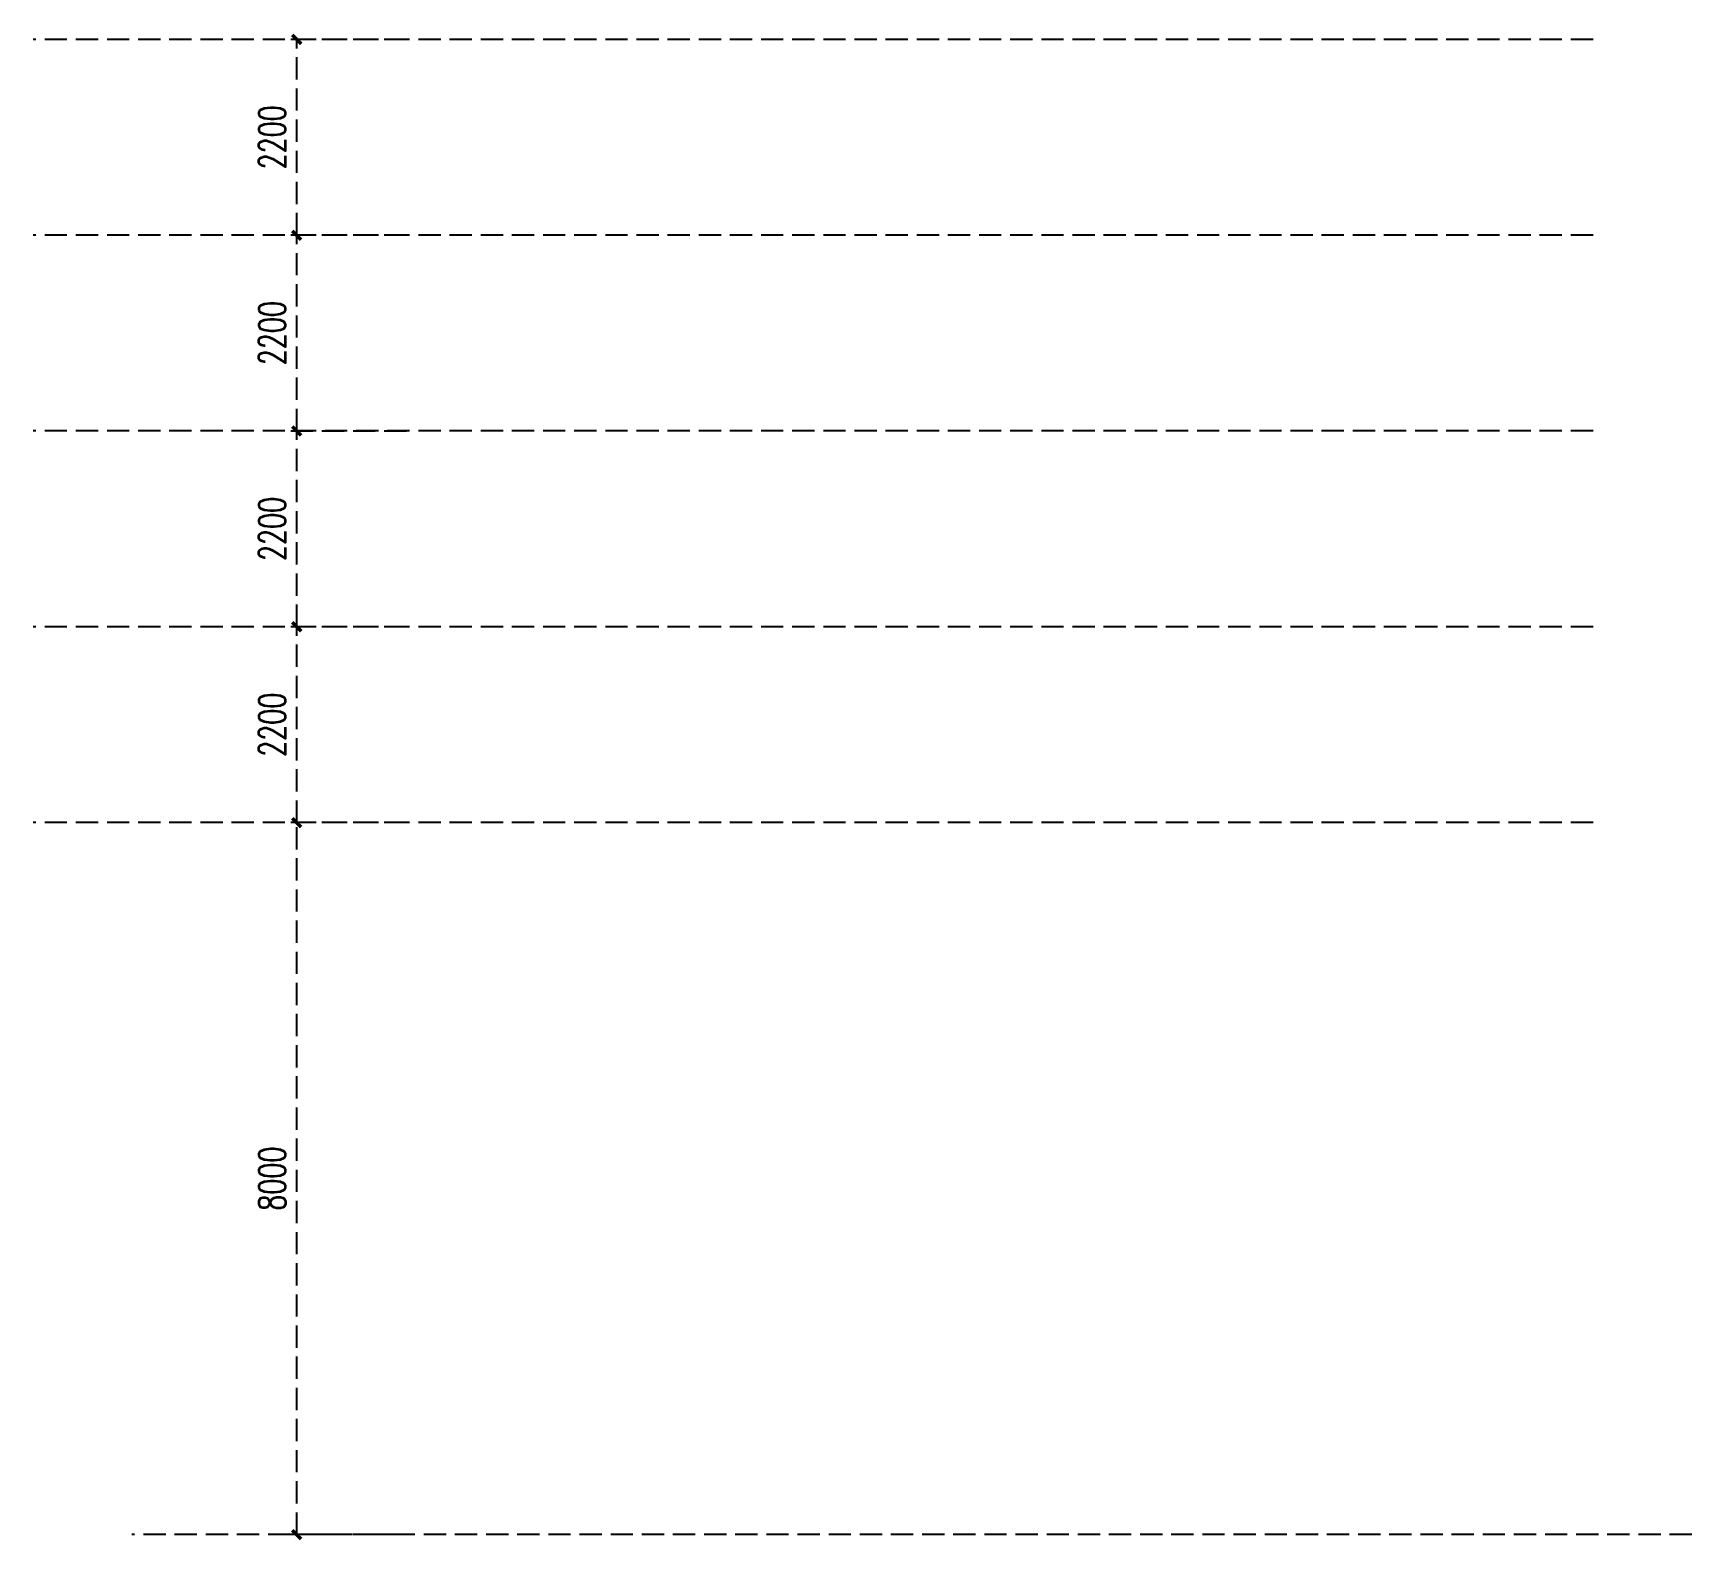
# Model space of a CAD drawing. Extents: x -1899985 to -450366, y 556196 to 2151267.
# Drawn here: x -1197451 to -1178811, y 568187 to 585127 of the extents above; entities that cross this region are included whole.
import ezdxf

# ---------------------------------------------------------------- set-up
doc = ezdxf.new("R2010")
doc.units = 0
doc.header["$LTSCALE"] = 1000
doc.header["$MEASUREMENT"] = 0
doc.linetypes.add('DASH', pattern=[0.35, 0.25, -0.1])
doc.layers.get('Defpoints').update_dxf_attribs({"color": 210})
doc.layers.add('A-AXIS-D', color=1, linetype='Continuous')
doc.layers.add('A-LIN-V', color=9, linetype='Continuous')
doc.styles.add('_TCH_DIM_T3', font='SIMPLEX', dxfattribs={"width": 0.705882, "bigfont": 'GBCBIG'})
doc.dimstyles.new('_TCH_ARCH&&100', dxfattribs={"dimtxt": 297.5, "dimasz": 100, "dimexe": 100, "dimexo": 100, "dimgap": 126.25, "dimtad": 1, "dimdec": 0, "dimzin": 0, "dimdsep": 46, "dimtxsty": '_TCH_DIM_T3', "dimblk": 'ARCHTICK', "dimcen": 0.09, "dimclrt": 7, "dimazin": 2, "dimtfac": 1, "dimtdec": 0, "dimtix": 1, "dimtmove": 2, "dimatfit": 3, "dimfxl": 0, "dimtolj": 1, "dimtzin": 0, "dimarcsym": 0})

# ---------------------------------------------------------------- blocks, each defined once
blk = doc.blocks.new('_ArchTick')
at = {"color": 0, "linetype": 'ByBlock', "const_width": 0.4}
blk.add_lwpolyline([(-0.5, -0.5), (0.5, 0.5)], dxfattribs=at)
blk = doc.blocks.new('*D513')
at = {"layer": 'A-AXIS-D', "color": 0, "linetype": 'DASH', "lineweight": -2}
for p, q in [((-1196956, 576257), (-1198289, 576257)), ((-1198189, 568257), (-1198189, 576257)), ((-1196956, 568257), (-1198289, 568257))]:
    blk.add_line(p, q, dxfattribs=at)
at = {"layer": 'Defpoints', "color": 0, "linetype": 'DASH'}
for p in [(-1198189, 576257), (-1196856, 576257), (-1196856, 568257)]:
    blk.add_point(p, dxfattribs=at)
at = {"layer": 'A-AXIS-D', "color": 0, "linetype": 'DASH', "lineweight": -2, "xscale": 100, "yscale": 100, "zscale": 100}
for p, rotation in [((-1198189, 576257), 90), ((-1198189, 568257), 270)]:
    blk.add_blockref('_ArchTick', p, dxfattribs=dict(at, rotation=rotation))
at = {"layer": 'A-AXIS-D', "color": 7, "linetype": 'DASH', "insert": (-1198464, 572257), "char_height": 297.5, "attachment_point": 5, "rotation": 90, "style": '_TCH_DIM_T3'}
blk.add_mtext('\\A1;8000', dxfattribs=at)
blk = doc.blocks.new('*D514')
at = {"layer": 'A-AXIS-D', "color": 0, "linetype": 'DASH', "lineweight": -2}
for p, q in [((-1196956, 578457), (-1198289, 578457)), ((-1198189, 576257), (-1198189, 578457)), ((-1196956, 576257), (-1198289, 576257))]:
    blk.add_line(p, q, dxfattribs=at)
at = {"layer": 'Defpoints', "color": 0, "linetype": 'DASH'}
for p in [(-1198189, 578457), (-1196856, 578457), (-1196856, 576257)]:
    blk.add_point(p, dxfattribs=at)
at = {"layer": 'A-AXIS-D', "color": 0, "linetype": 'DASH', "lineweight": -2, "xscale": 100, "yscale": 100, "zscale": 100}
for p, rotation in [((-1198189, 578457), 90), ((-1198189, 576257), 270)]:
    blk.add_blockref('_ArchTick', p, dxfattribs=dict(at, rotation=rotation))
at = {"layer": 'A-AXIS-D', "color": 7, "linetype": 'DASH', "insert": (-1198464, 577357), "char_height": 297.5, "attachment_point": 5, "rotation": 90, "style": '_TCH_DIM_T3'}
blk.add_mtext('\\A1;2200', dxfattribs=at)
blk = doc.blocks.new('*D515')
at = {"layer": 'A-AXIS-D', "color": 0, "linetype": 'DASH', "lineweight": -2}
for p, q in [((-1196956, 580657), (-1198289, 580657)), ((-1198189, 578457), (-1198189, 580657)), ((-1196956, 578457), (-1198289, 578457))]:
    blk.add_line(p, q, dxfattribs=at)
at = {"layer": 'Defpoints', "color": 0, "linetype": 'DASH'}
for p in [(-1198189, 580657), (-1196856, 580657), (-1196856, 578457)]:
    blk.add_point(p, dxfattribs=at)
at = {"layer": 'A-AXIS-D', "color": 0, "linetype": 'DASH', "lineweight": -2, "xscale": 100, "yscale": 100, "zscale": 100}
for p, rotation in [((-1198189, 580657), 90), ((-1198189, 578457), 270)]:
    blk.add_blockref('_ArchTick', p, dxfattribs=dict(at, rotation=rotation))
at = {"layer": 'A-AXIS-D', "color": 7, "linetype": 'DASH', "insert": (-1198464, 579557), "char_height": 297.5, "attachment_point": 5, "rotation": 90, "style": '_TCH_DIM_T3'}
blk.add_mtext('\\A1;2200', dxfattribs=at)
blk = doc.blocks.new('*D516')
at = {"layer": 'A-AXIS-D', "color": 0, "linetype": 'DASH', "lineweight": -2}
for p, q in [((-1196956, 582857), (-1198289, 582857)), ((-1198189, 580657), (-1198189, 582857)), ((-1196956, 580657), (-1198289, 580657))]:
    blk.add_line(p, q, dxfattribs=at)
at = {"layer": 'Defpoints', "color": 0, "linetype": 'DASH'}
for p in [(-1198189, 582857), (-1196856, 582857), (-1196856, 580657)]:
    blk.add_point(p, dxfattribs=at)
at = {"layer": 'A-AXIS-D', "color": 0, "linetype": 'DASH', "lineweight": -2, "xscale": 100, "yscale": 100, "zscale": 100}
for p, rotation in [((-1198189, 582857), 90), ((-1198189, 580657), 270)]:
    blk.add_blockref('_ArchTick', p, dxfattribs=dict(at, rotation=rotation))
at = {"layer": 'A-AXIS-D', "color": 7, "linetype": 'DASH', "insert": (-1198464, 581757), "char_height": 297.5, "attachment_point": 5, "rotation": 90, "style": '_TCH_DIM_T3'}
blk.add_mtext('\\A1;2200', dxfattribs=at)
blk = doc.blocks.new('*D517')
at = {"layer": 'A-AXIS-D', "color": 0, "linetype": 'DASH', "lineweight": -2}
for p, q in [((-1196956, 585057), (-1198289, 585057)), ((-1198189, 582857), (-1198189, 585057)), ((-1196956, 582857), (-1198289, 582857))]:
    blk.add_line(p, q, dxfattribs=at)
at = {"layer": 'Defpoints', "color": 0, "linetype": 'DASH'}
for p in [(-1198189, 585057), (-1196856, 585057), (-1196856, 582857)]:
    blk.add_point(p, dxfattribs=at)
at = {"layer": 'A-AXIS-D', "color": 0, "linetype": 'DASH', "lineweight": -2, "xscale": 100, "yscale": 100, "zscale": 100}
for p, rotation in [((-1198189, 585057), 90), ((-1198189, 582857), 270)]:
    blk.add_blockref('_ArchTick', p, dxfattribs=dict(at, rotation=rotation))
at = {"layer": 'A-AXIS-D', "color": 7, "linetype": 'DASH', "insert": (-1198464, 583957), "char_height": 297.5, "attachment_point": 5, "rotation": 90, "style": '_TCH_DIM_T3'}
blk.add_mtext('\\A1;2200', dxfattribs=at)
blk = doc.blocks.new('234234234234')
at = {"layer": 'A-LIN-V', "linetype": 'DASH'}
for points in [[(-1183620.5, 585057.5), (-1201150.5, 585057.5)], [(-1183620.5, 582857.5), (-1201150.5, 582857.5)], [(-1183620.5, 580657.5), (-1201150.5, 580657.5)], [(-1183620.5, 578457.5), (-1201150.5, 578457.5)], [(-1183620.5, 576257.5), (-1201150.5, 576257.5)], [(-1182510.5, 568257.5), (-1200040.5, 568257.5)]]:
    blk.add_lwpolyline(points, dxfattribs=at)
at = {"layer": 'A-AXIS-D', "linetype": 'DASH'}
for p1, p2, picture, middle in [((-1196855.7, 582857.5), (-1196855.7, 585057.5), '*D517', (-1198464.1, 583957.5)), ((-1196855.7, 580657.5), (-1196855.7, 582857.5), '*D516', (-1198464.1, 581757.5)), ((-1196855.7, 578457.5), (-1196855.7, 580657.5), '*D515', (-1198464.1, 579557.5)), ((-1196855.7, 576257.5), (-1196855.7, 578457.5), '*D514', (-1198464.1, 577357.5)), ((-1196855.7, 568257.5), (-1196855.7, 576257.5), '*D513', (-1198464.1, 572257.5))]:
    dim = blk.add_aligned_dim(p1=p1, p2=p2, distance=1333.3, dimstyle='_TCH_ARCH&&100', dxfattribs=at)
    dim.commit()
    dim.dimension.update_dxf_attribs({"geometry": picture, "text_midpoint": middle})

msp = doc.modelspace()

# ---------------------------------------------------------------- block references
at = {"layer": 'A-LIN-V'}
msp.add_blockref('234234234234', (3700, 0), dxfattribs=at)

doc.saveas('drawing.dxf')
